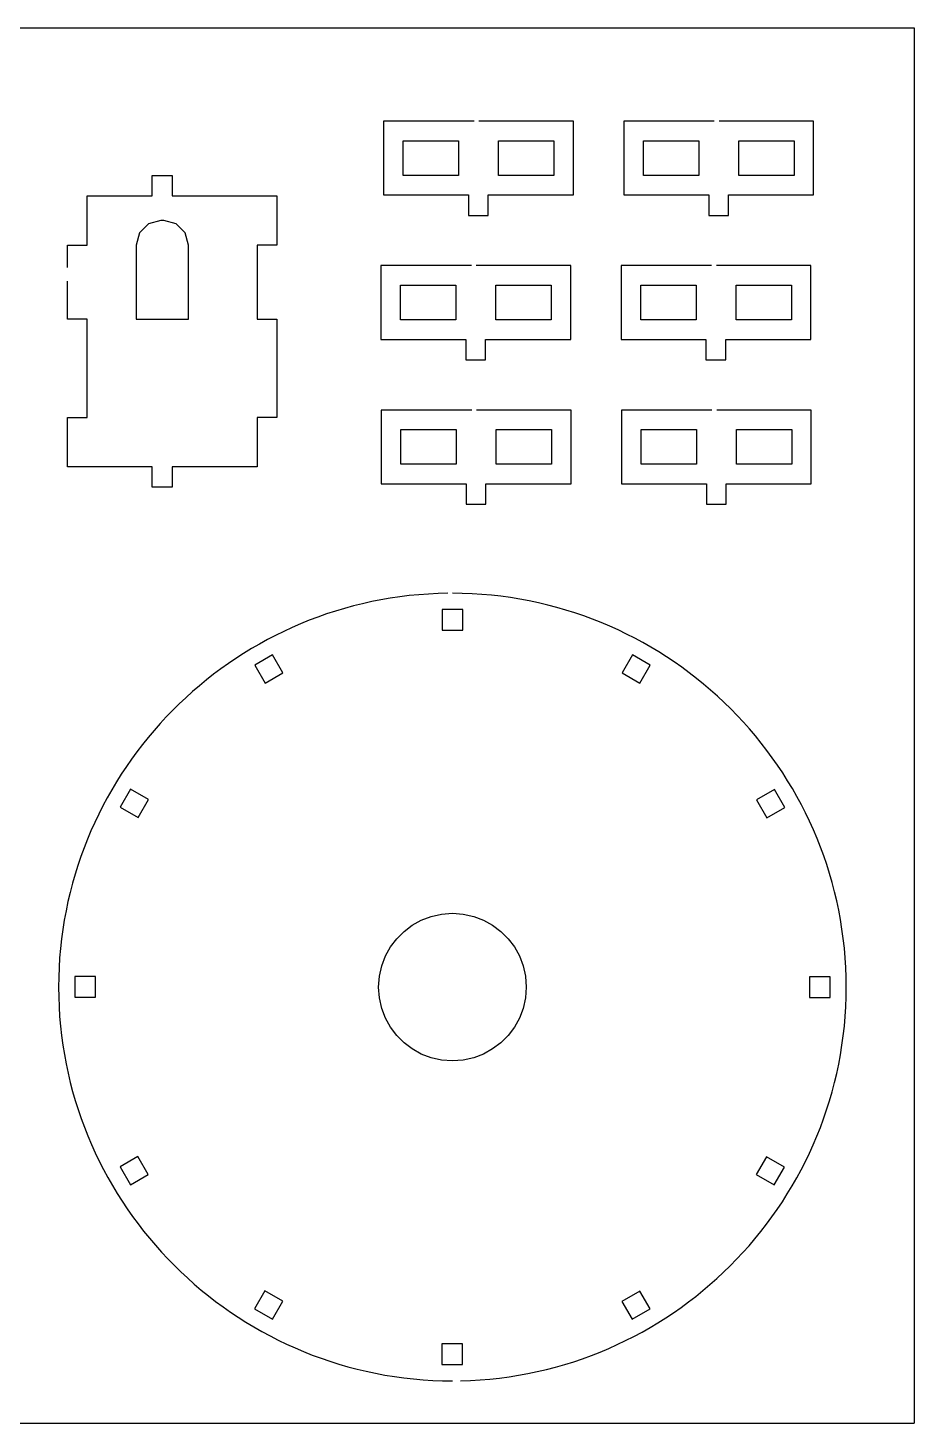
# Model space of a CAD drawing. Extents: x 302 to 619, y 367 to 617.
# Drawn here: x 460.4 to 619.2, y 366.9 to 616.9 of the extents above; entities that cross this region are included whole.
import ezdxf

# ---------------------------------------------------------------- set-up
doc = ezdxf.new("R2010")
doc.units = 0
doc.linetypes.add('AUSGEZOGEN', pattern=[0])
for name, color, linetype in [('01_DREHEN', 7, 'AUSGEZOGEN'), ('02_MITTEL', 2, 'AUSGEZOGEN'), ('03_DUENN', 1, 'AUSGEZOGEN')]:
    doc.layers.add(name, color=color, linetype=linetype)

msp = doc.modelspace()

# ---------------------------------------------------------------- linework, layer by layer
at = {"layer": '01_DREHEN'}
for p, q in [((540.365334, 600.174233), (524.155318, 600.174233)), ((524.155318, 600.174233), (524.155318, 586.944238)), ((558.161715, 600.174233), (541.21664, 600.174233)), ((558.161715, 586.944238), (558.161715, 600.174233)), ((583.408887, 600.174233), (567.19887, 600.174233)), ((567.19887, 600.174233), (567.19887, 586.944238)), ((601.205268, 600.174233), (584.260193, 600.174233)), ((601.205268, 586.944238), (601.205268, 600.174233)), ((482.718954, 586.764893), (482.718954, 590.424054)), ((482.718954, 590.424054), (486.274211, 590.424054)), ((486.274211, 590.424054), (486.274211, 586.764893)), ((471.041449, 577.944888), (471.041449, 586.764893)), ((471.041449, 586.764893), (482.718954, 586.764893)), ((486.274211, 586.764893), (505.046951, 586.764893)), ((505.046951, 586.764893), (505.046951, 577.944888)), ((524.155318, 586.944238), (539.361711, 586.944238)), ((539.361711, 586.944238), (539.361711, 583.285076)), ((542.916968, 583.285076), (542.916968, 586.944238)), ((542.916968, 586.944238), (558.161715, 586.944238)), ((567.19887, 586.944238), (582.405241, 586.944238)), ((582.405241, 586.944238), (582.405241, 583.285076)), ((585.960499, 583.285076), (585.960499, 586.944238)), ((585.960499, 586.944238), (601.205268, 586.944238)), ((539.361711, 583.285076), (542.916968, 583.285076)), ((582.405241, 583.285076), (585.960499, 583.285076)), ((467.513456, 573.928693), (467.513456, 577.944888)), ((467.513456, 577.944888), (471.041449, 577.944888)), ((505.046951, 577.944888), (501.518958, 577.944888)), ((501.518958, 577.944888), (501.518958, 564.714892)), ((539.880029, 574.295303), (523.670012, 574.295303)), ((523.670012, 574.295303), (523.670012, 561.065284)), ((557.67641, 574.295303), (540.731336, 574.295303)), ((557.67641, 561.065284), (557.67641, 574.295303)), ((582.923581, 574.295303), (566.713565, 574.295303)), ((566.713565, 574.295303), (566.713565, 561.065284)), ((600.71994, 574.295303), (583.774888, 574.295303)), ((600.71994, 561.065284), (600.71994, 574.295303)), ((467.513456, 564.714892), (467.513456, 571.524806)), ((471.041449, 564.714892), (467.513456, 564.714892)), ((471.041449, 547.074882), (471.041449, 564.714892)), ((501.518958, 564.714892), (505.046951, 564.714892)), ((505.046951, 564.714892), (505.046951, 562.509784)), ((505.046951, 562.509784), (505.046951, 560.304699)), ((505.046951, 560.304699), (505.046951, 558.099636)), ((523.670012, 561.065284), (538.876406, 561.065284)), ((538.876406, 561.065284), (538.876406, 557.406146)), ((542.431663, 557.406146), (542.431663, 561.065284)), ((542.431663, 561.065284), (557.67641, 561.065284)), ((566.713565, 561.065284), (581.919936, 561.065284)), ((581.919936, 561.065284), (581.919936, 557.406146)), ((585.475193, 557.406146), (585.475193, 561.065284)), ((585.475193, 561.065284), (600.71994, 561.065284)), ((505.046951, 558.099636), (505.046951, 555.894596)), ((505.046951, 555.894596), (505.046951, 553.689601)), ((538.876406, 557.406146), (542.431663, 557.406146)), ((581.919936, 557.406146), (585.475193, 557.406146)), ((505.046951, 553.689601), (505.046951, 551.484649)), ((505.046951, 551.484649), (505.046951, 549.279744)), ((505.046951, 549.279744), (505.046951, 547.074882)), ((539.942922, 548.41635), (523.732928, 548.41635)), ((523.732928, 548.41635), (523.732928, 535.186354)), ((557.739304, 548.41635), (540.794229, 548.41635)), ((557.739304, 535.186354), (557.739304, 548.41635)), ((582.986475, 548.41635), (566.776459, 548.41635)), ((566.776459, 548.41635), (566.776459, 535.186354)), ((600.782856, 548.41635), (583.837781, 548.41635)), ((600.782856, 535.186354), (600.782856, 548.41635)), ((467.513456, 538.2549), (467.513456, 547.074882)), ((467.513456, 547.074882), (471.041449, 547.074882)), ((505.046951, 547.074882), (501.518958, 547.074882)), ((501.518958, 547.074882), (501.519831, 538.2549)), ((482.719828, 538.2549), (467.513456, 538.2549)), ((482.719828, 534.595738), (482.719828, 538.2549)), ((501.519831, 538.2549), (486.275085, 538.2549)), ((486.275085, 538.2549), (486.275085, 534.595738)), ((523.732928, 535.186354), (538.9393, 535.186354)), ((538.9393, 535.186354), (538.9393, 531.527192)), ((542.494557, 531.527192), (542.494557, 535.186354)), ((542.494557, 535.186354), (557.739304, 535.186354)), ((566.776459, 535.186354), (581.982853, 535.186354)), ((581.982853, 535.186354), (581.982853, 531.527192)), ((585.538087, 531.527192), (585.538087, 535.186354)), ((585.538087, 535.186354), (600.782856, 535.186354)), ((486.275085, 534.595738), (482.719828, 534.595738)), ((538.9393, 531.527192), (542.494557, 531.527192)), ((581.982853, 531.527192), (585.538087, 531.527192)), ((528.752829, 515.152115), (527.05342, 514.944351)), ((530.464224, 515.319061), (528.752829, 515.152115)), ((532.187067, 515.444696), (530.464224, 515.319061)), ((533.920886, 515.528527), (532.187067, 515.444696)), ((535.665168, 515.570062), (533.920886, 515.528527)), ((538.251326, 515.55308), (536.489837, 515.574834)), ((540.002417, 515.488179), (538.251326, 515.55308)), ((541.742645, 515.380669), (540.002417, 515.488179)), ((543.471446, 515.231018), (541.742645, 515.380669)), ((545.188308, 515.039743), (543.471446, 515.231018)), ((546.89278, 514.807381), (545.188308, 515.039743)), ((517.136463, 512.869068), (515.534886, 512.389738)), ((518.753519, 513.31112), (517.136463, 512.869068)), ((520.385541, 513.715357), (518.753519, 513.31112)), ((522.032056, 514.081306), (520.385541, 513.715357)), ((523.69253, 514.408454), (522.032056, 514.081306)), ((525.366489, 514.696308), (523.69253, 514.408454)), ((527.05342, 514.944351), (525.366489, 514.696308)), ((548.584281, 514.534425), (546.89278, 514.807381)), ((550.26234, 514.221413), (548.584281, 514.534425)), ((551.92642, 513.868816), (550.26234, 514.221413)), ((553.576028, 513.47717), (551.92642, 513.868816)), ((555.210648, 513.046991), (553.576028, 513.47717)), ((556.829766, 512.578773), (555.210648, 513.046991)), ((558.432865, 512.073052), (556.829766, 512.578773)), ((509.293443, 510.109469), (507.776774, 509.451185)), ((510.82808, 510.732984), (509.293443, 510.109469)), ((512.380191, 511.321191), (510.82808, 510.732984)), ((513.949305, 511.873622), (512.380191, 511.321191)), ((515.534886, 512.389738), (513.949305, 511.873622)), ((560.019454, 511.530322), (558.432865, 512.073052)), ((561.588971, 510.951097), (560.019454, 511.530322)), ((563.14097, 510.335894), (561.588971, 510.951097)), ((564.67489, 509.685205), (563.14097, 510.335894)), ((504.799442, 508.032236), (503.339742, 507.27258)), ((506.278609, 508.758602), (504.799442, 508.032236)), ((507.776774, 509.451185), (506.278609, 508.758602)), ((566.190238, 508.999589), (564.67489, 509.685205)), ((567.686521, 508.279518), (566.190238, 508.999589)), ((569.163179, 507.525508), (567.686521, 508.279518)), ((570.619742, 506.738072), (569.163179, 507.525508)), ((500.480832, 505.655434), (499.082628, 504.79893)), ((501.900049, 506.480148), (500.480832, 505.655434)), ((503.339742, 507.27258), (501.900049, 506.480148)), ((572.055672, 505.917748), (570.619742, 506.738072)), ((573.470475, 505.065008), (572.055672, 505.917748)), ((574.863639, 504.180389), (573.470475, 505.065008)), ((496.351167, 502.992592), (495.018939, 502.043744)), ((497.705909, 503.911152), (496.351167, 502.992592)), ((499.082628, 504.79893), (497.705909, 503.911152)), ((576.234623, 503.264405), (574.863639, 504.180389)), ((577.582957, 502.317551), (576.234623, 503.264405)), ((492.423978, 500.057243), (491.162252, 499.020553)), ((493.70972, 501.065123), (492.423978, 500.057243)), ((495.018939, 502.043744), (493.70972, 501.065123)), ((578.908106, 501.340341), (577.582957, 502.317551)), ((580.209574, 500.333313), (578.908106, 501.340341)), ((581.486802, 499.29696), (580.209574, 500.333313)), ((489.925014, 497.955614), (488.712775, 496.862895)), ((491.162252, 499.020553), (489.925014, 497.955614)), ((582.739343, 498.231773), (581.486802, 499.29696)), ((583.966635, 497.138293), (582.739343, 498.231773)), ((487.526054, 495.742911), (486.365321, 494.596157)), ((488.712775, 496.862895), (487.526054, 495.742911)), ((585.16821, 496.017033), (583.966635, 497.138293)), ((586.343505, 494.868486), (585.16821, 496.017033)), ((485.231111, 493.423124), (484.123898, 492.224328)), ((486.365321, 494.596157), (485.231111, 493.423124)), ((587.492052, 493.69319), (586.343505, 494.868486)), ((588.613312, 492.491638), (587.492052, 493.69319)), ((483.044195, 491.000262), (481.992495, 489.75144)), ((484.123898, 492.224328), (483.044195, 491.000262)), ((589.706793, 491.264324), (588.613312, 492.491638)), ((590.771979, 490.011805), (589.706793, 491.264324)), ((591.808332, 488.734554), (590.771979, 490.011805)), ((480.969314, 488.478333), (479.975146, 487.18148)), ((481.992495, 489.75144), (480.969314, 488.478333)), ((592.815361, 487.433086), (591.808332, 488.734554)), ((479.010481, 485.861372), (478.075814, 484.518482)), ((479.975146, 487.18148), (479.010481, 485.861372)), ((593.792571, 486.107938), (592.815361, 487.433086)), ((594.739426, 484.759626), (593.792571, 486.107938)), ((477.171682, 483.153345), (476.298577, 481.766433)), ((478.075814, 484.518482), (477.171682, 483.153345)), ((595.655408, 483.388619), (594.739426, 484.759626)), ((596.540028, 481.995456), (595.655408, 483.388619)), ((475.456971, 480.358282), (474.647379, 478.929364)), ((476.298577, 481.766433), (475.456971, 480.358282)), ((597.392768, 480.580652), (596.540028, 481.995456)), ((598.213092, 479.144722), (597.392768, 480.580652)), ((474.647379, 478.929364), (473.870315, 477.480194)), ((599.000527, 477.688159), (598.213092, 479.144722)), ((599.754516, 476.211501), (599.000527, 477.688159)), ((473.126274, 476.011265), (472.415746, 474.523069)), ((473.870315, 477.480194), (473.126274, 476.011265)), ((600.47461, 474.715218), (599.754516, 476.211501)), ((471.739249, 473.016145), (471.097274, 471.490962)), ((472.415746, 474.523069), (471.739249, 473.016145)), ((601.160224, 473.19987), (600.47461, 474.715218)), ((601.810892, 471.66595), (601.160224, 473.19987)), ((471.097274, 471.490962), (470.490338, 469.948036)), ((602.426117, 470.113974), (601.810892, 471.66595)), ((603.005342, 468.544434), (602.426117, 470.113974)), ((469.918909, 468.387838), (469.383505, 466.810927)), ((470.490338, 469.948036), (469.918909, 468.387838)), ((603.548072, 466.957846), (603.005342, 468.544434)), ((468.88464, 465.217752), (468.422806, 463.608828)), ((469.383505, 466.810927), (468.88464, 465.217752)), ((604.053793, 465.354745), (603.548072, 466.957846)), ((604.522011, 463.735628), (604.053793, 465.354745)), ((468.422806, 463.608828), (467.998497, 461.984648)), ((604.95219, 462.101008), (604.522011, 463.735628)), ((467.612205, 460.345748), (467.264469, 458.692601)), ((467.998497, 461.984648), (467.612205, 460.345748)), ((605.343835, 460.4514), (604.95219, 462.101008)), ((605.696411, 458.78732), (605.343835, 460.4514)), ((467.264469, 458.692601), (466.955759, 457.025698)), ((606.009445, 457.109261), (605.696411, 458.78732)), ((466.686589, 455.345578), (466.457453, 453.652711)), ((466.955759, 457.025698), (466.686589, 455.345578)), ((606.2824, 455.417759), (606.009445, 457.109261)), ((606.514762, 453.71331), (606.2824, 455.417759)), ((466.457453, 453.652711), (466.268844, 451.947589)), ((606.706015, 451.996427), (606.514762, 453.71331)), ((466.121276, 450.23075), (466.015266, 448.502687)), ((466.268844, 451.947589), (466.121276, 450.23075)), ((606.855666, 450.267625), (606.706015, 451.996427)), ((606.9632, 448.52742), (606.855666, 450.267625)), ((466.015266, 448.502687), (465.951284, 446.763872)), ((607.028101, 446.776305), (606.9632, 448.52742)), ((465.951284, 446.763872), (465.929845, 445.014818)), ((465.929845, 445.014818), (465.951575, 443.253331)), ((607.027989, 443.248917), (607.049831, 445.014818)), ((607.049831, 445.014818), (607.028101, 446.776305)), ((465.951575, 443.253331), (466.016476, 441.502238)), ((606.962774, 441.493434), (607.027989, 443.248917)), ((466.016476, 441.502238), (466.12401, 439.762034)), ((606.854703, 439.748905), (606.962774, 441.493434)), ((466.12401, 439.762034), (466.27366, 438.033232)), ((466.27366, 438.033232), (466.464913, 436.316348)), ((606.512074, 436.294774), (606.70429, 438.015847)), ((606.70429, 438.015847), (606.854703, 439.748905)), ((466.464913, 436.316348), (466.697275, 434.611899)), ((606.27857, 434.586203), (606.512074, 436.294774)), ((466.697275, 434.611899), (466.970231, 432.920398)), ((466.970231, 432.920398), (467.283265, 431.242338)), ((605.68969, 431.208622), (606.00427, 432.890647)), ((606.00427, 432.890647), (606.27857, 434.586203)), ((467.283265, 431.242338), (467.635863, 429.578236)), ((605.335367, 429.540644), (605.68969, 431.208622)), ((467.635863, 429.578236), (468.027486, 427.928628)), ((468.027486, 427.928628), (468.457687, 426.294007)), ((604.509511, 426.248911), (604.941795, 427.887228)), ((604.941795, 427.887228), (605.335367, 429.540644)), ((468.457687, 426.294007), (468.925883, 424.67489)), ((604.039029, 424.626164), (604.509511, 426.248911)), ((468.925883, 424.67489), (469.431626, 423.071791)), ((469.431626, 423.071791), (469.974356, 421.485224)), ((602.985492, 421.429531), (603.530844, 423.019525)), ((603.530844, 423.019525), (604.039029, 424.626164)), ((469.974356, 421.485224), (470.55358, 419.915684)), ((602.403468, 419.856675), (602.985492, 421.429531)), ((470.55358, 419.915684), (471.168784, 418.363685)), ((471.168784, 418.363685), (471.819451, 416.829766)), ((601.131527, 416.764439), (601.785307, 418.301472)), ((601.785307, 418.301472), (602.403468, 419.856675)), ((471.819451, 416.829766), (472.505088, 415.314418)), ((472.505088, 415.314418), (473.225159, 413.818157)), ((599.719142, 413.746961), (600.442641, 415.246112)), ((600.442641, 415.246112), (601.131527, 416.764439)), ((473.225159, 413.818157), (473.979171, 412.341477)), ((598.961569, 412.26757), (599.719142, 413.746961)), ((473.979171, 412.341477), (474.766584, 410.884936)), ((474.766584, 410.884936), (475.58693, 409.448984)), ((597.34626, 409.369969), (598.170437, 410.808386)), ((598.170437, 410.808386), (598.961569, 412.26757)), ((475.58693, 409.448984), (476.439648, 408.03418)), ((476.439648, 408.03418), (477.324267, 406.641039)), ((595.600813, 406.557455), (596.489554, 407.952813)), ((596.489554, 407.952813), (597.34626, 409.369969)), ((477.324267, 406.641039), (478.240273, 405.270033)), ((478.240273, 405.270033), (479.187105, 403.921698)), ((593.729373, 403.834125), (594.680595, 405.184387)), ((594.680595, 405.184387), (595.600813, 406.557455)), ((479.187105, 403.921698), (480.164315, 402.59655)), ((480.164315, 402.59655), (481.171343, 401.295104)), ((591.736061, 401.204149), (592.747682, 402.507207)), ((592.747682, 402.507207), (593.729373, 403.834125)), ((481.171343, 401.295104), (482.207719, 400.017853)), ((482.207719, 400.017853), (483.272882, 398.765313)), ((590.69498, 399.925442), (591.736061, 401.204149)), ((483.272882, 398.765313), (484.366363, 397.53802)), ((484.366363, 397.53802), (485.487623, 396.336468)), ((588.526591, 397.443189), (589.625001, 398.671624)), ((589.625001, 398.671624), (590.69498, 399.925442)), ((485.487623, 396.336468), (486.63617, 395.16115)), ((486.63617, 395.16115), (487.811465, 394.012604)), ((585.066143, 393.915443), (586.246658, 395.064594)), ((586.246658, 395.064594), (587.400313, 396.240674)), ((587.400313, 396.240674), (588.526591, 397.443189)), ((487.811465, 394.012604), (489.01304, 392.891344)), ((489.01304, 392.891344), (490.240333, 391.797863)), ((582.62659, 391.70003), (583.859282, 392.793756)), ((583.859282, 392.793756), (585.066143, 393.915443)), ((490.240333, 391.797863), (491.492873, 390.732699)), ((491.492873, 390.732699), (492.770124, 389.696323)), ((580.085798, 389.598602), (581.368583, 390.634822)), ((581.368583, 390.634822), (582.62659, 391.70003)), ((492.770124, 389.696323), (494.07157, 388.689295)), ((494.07157, 388.689295), (495.396717, 387.712107)), ((495.396717, 387.712107), (496.745053, 386.765253)), ((576.093821, 386.669145), (577.447914, 387.61526)), ((577.447914, 387.61526), (578.77873, 388.59191)), ((578.77873, 388.59191), (580.085798, 389.598602)), ((496.745053, 386.765253), (498.116059, 385.849247)), ((498.116059, 385.849247), (499.509199, 384.96465)), ((573.318002, 384.87067), (574.717012, 385.754125)), ((574.717012, 385.754125), (576.093821, 386.669145)), ((499.509199, 384.96465), (500.924004, 384.11191)), ((500.924004, 384.11191), (502.359934, 383.291565)), ((502.359934, 383.291565), (503.816497, 382.50415)), ((503.816497, 382.50415), (505.293177, 381.75014)), ((568.992806, 382.41501), (570.455373, 383.200609)), ((570.455373, 383.200609), (571.897284, 384.01932)), ((571.897284, 384.01932), (573.318002, 384.87067)), ((505.293177, 381.75014), (506.789437, 381.030069)), ((506.789437, 381.030069), (508.304786, 380.344431)), ((508.304786, 380.344431), (509.838705, 379.693764)), ((562.946133, 379.614279), (564.486237, 380.26219)), ((564.486237, 380.26219), (566.0077, 380.945274)), ((566.0077, 380.945274), (567.510076, 381.66306)), ((567.510076, 381.66306), (568.992806, 382.41501)), ((509.838705, 379.693764), (511.390704, 379.078561)), ((511.390704, 379.078561), (512.960245, 378.499337)), ((512.960245, 378.499337), (514.546811, 377.956606)), ((514.546811, 377.956606), (516.14991, 377.450863)), ((556.610084, 377.384954), (558.219411, 377.886911)), ((558.219411, 377.886911), (559.812228, 378.426125)), ((559.812228, 378.426125), (561.387973, 379.002101)), ((561.387973, 379.002101), (562.946133, 379.614279)), ((516.14991, 377.450863), (517.769028, 376.982667)), ((517.769028, 376.982667), (519.403648, 376.552488)), ((519.403648, 376.552488), (521.053256, 376.160843)), ((521.053256, 376.160843), (522.717358, 375.808245)), ((522.717358, 375.808245), (524.395395, 375.49521)), ((524.395395, 375.49521), (526.086918, 375.222255)), ((526.086918, 375.222255), (527.791368, 374.989893)), ((544.924851, 374.957857), (546.635551, 375.184551)), ((546.635551, 375.184551), (548.333302, 375.452108)), ((548.333302, 375.452108), (550.017612, 375.760034)), ((550.017612, 375.760034), (551.687965, 376.107793)), ((551.687965, 376.107793), (553.343823, 376.494868)), ((553.343823, 376.494868), (554.984716, 376.920768)), ((554.984716, 376.920768), (556.610084, 377.384954)), ((527.791368, 374.989893), (529.508252, 374.79864)), ((529.508252, 374.79864), (531.237053, 374.64899)), ((531.237053, 374.64899), (532.977258, 374.541456)), ((532.977258, 374.541456), (534.72835, 374.476578)), ((534.72835, 374.476578), (536.489837, 374.454824)), ((537.963136, 374.470081), (539.720389, 374.528149)), ((539.720389, 374.528149), (541.466754, 374.629118)), ((541.466754, 374.629118), (543.201761, 374.772541)), ((543.201761, 374.772541), (544.924851, 374.957857))]:
    msp.add_line(p, q, dxfattribs=at)
at = {"layer": '02_MITTEL'}
for p, q in [((301.680041, 616.885267), (619.200041, 616.885267)), ((619.200041, 616.885267), (619.200041, 366.885267)), ((301.680041, 366.885267), (619.200041, 366.885267))]:
    msp.add_line(p, q, dxfattribs=at)
at = {"layer": '03_DUENN'}
for p, q in [((527.682101, 596.655761), (537.589605, 596.655761)), ((527.682101, 590.458385), (527.682101, 596.655761)), ((537.589605, 596.655761), (537.589605, 590.458385)), ((544.756193, 596.655761), (554.663697, 596.655761)), ((544.756193, 590.458385), (544.756193, 596.655761)), ((554.663697, 596.655761), (554.663697, 590.458385)), ((570.725631, 596.655761), (580.633135, 596.655761)), ((570.725631, 590.458385), (570.725631, 596.655761)), ((580.633135, 596.655761), (580.633135, 590.458385)), ((587.799746, 596.655761), (597.70725, 596.655761)), ((587.799746, 590.458385), (587.799746, 596.655761)), ((597.70725, 596.655761), (597.70725, 590.458385)), ((537.589605, 590.458385), (527.682101, 590.458385)), ((554.663697, 590.458385), (544.756193, 590.458385)), ((580.633135, 590.458385), (570.725631, 590.458385)), ((597.70725, 590.458385), (587.799746, 590.458385)), ((480.449438, 580.166103), (479.845033, 577.944888)), ((482.033831, 581.750496), (480.449438, 580.166103)), ((484.255047, 582.354901), (482.033831, 581.750496)), ((484.787942, 582.354901), (484.255047, 582.354901)), ((487.009157, 581.750564), (484.787942, 582.354901)), ((488.593551, 580.166215), (487.009157, 581.750564)), ((489.197955, 577.944888), (488.593551, 580.166215)), ((479.845033, 577.944888), (479.845033, 564.714892)), ((489.197955, 564.714892), (489.197955, 577.944888)), ((527.196773, 570.776809), (537.104299, 570.776809)), ((527.196773, 564.579454), (527.196773, 570.776809)), ((537.104299, 570.776809), (537.104299, 564.579454)), ((544.270888, 570.776809), (554.178392, 570.776809)), ((544.270888, 564.579454), (544.270888, 570.776809)), ((554.178392, 570.776809), (554.178392, 564.579454)), ((570.240326, 570.776809), (580.14783, 570.776809)), ((570.240326, 564.579454), (570.240326, 570.776809)), ((580.14783, 570.776809), (580.14783, 564.579454)), ((587.314441, 570.776809), (597.221944, 570.776809)), ((587.314441, 564.579454), (587.314441, 570.776809)), ((597.221944, 570.776809), (597.221944, 564.579454)), ((479.845033, 564.714892), (489.197955, 564.714892)), ((537.104299, 564.579454), (527.196773, 564.579454)), ((554.178392, 564.579454), (544.270888, 564.579454)), ((580.14783, 564.579454), (570.240326, 564.579454)), ((597.221944, 564.579454), (587.314441, 564.579454)), ((527.259689, 544.897878), (537.167193, 544.897878)), ((527.259689, 538.700502), (527.259689, 544.897878)), ((537.167193, 544.897878), (537.167193, 538.700502)), ((544.333782, 544.897878), (554.241308, 544.897878)), ((544.333782, 538.700502), (544.333782, 544.897878)), ((554.241308, 544.897878), (554.241308, 538.700502)), ((570.30322, 544.897878), (580.210723, 544.897878)), ((570.30322, 538.700502), (570.30322, 544.897878)), ((580.210723, 544.897878), (580.210723, 538.700502)), ((587.377335, 544.897878), (597.284838, 544.897878)), ((587.377335, 538.700502), (587.377335, 544.897878)), ((597.284838, 544.897878), (597.284838, 538.700502)), ((537.167193, 538.700502), (527.259689, 538.700502)), ((554.241308, 538.700502), (544.333782, 538.700502)), ((580.210723, 538.700502), (570.30322, 538.700502)), ((597.284838, 538.700502), (587.377335, 538.700502)), ((538.365938, 512.675419), (534.661545, 512.675419)), ((534.661545, 512.675419), (534.661545, 508.971026)), ((538.365938, 508.971026), (538.365938, 512.675419)), ((534.661545, 508.971026), (538.365938, 508.971026)), ((504.284491, 504.550976), (501.076387, 502.69878)), ((501.076387, 502.69878), (502.928584, 499.490676)), ((506.136688, 501.342872), (504.284491, 504.550976)), ((568.735398, 504.522838), (566.883201, 501.314735)), ((571.943501, 502.670641), (568.735398, 504.522838)), ((570.091305, 499.462538), (571.943501, 502.670641)), ((502.928584, 499.490676), (506.136688, 501.342872)), ((566.883201, 501.314735), (570.091305, 499.462538)), ((478.831393, 480.474306), (476.979175, 477.266202)), ((482.039474, 478.62211), (478.831393, 480.474306)), ((594.167974, 480.425625), (590.959871, 478.573428)), ((596.020171, 477.217521), (594.167974, 480.425625)), ((480.187278, 475.414007), (482.039474, 478.62211)), ((590.959871, 478.573428), (592.812068, 475.365325)), ((476.979175, 477.266202), (480.187278, 475.414007)), ((592.812068, 475.365325), (596.020171, 477.217521)), ((530.920994, 457.011988), (532.676075, 457.683064)), ((532.676075, 457.683064), (534.539271, 458.100921)), ((534.539271, 458.100921), (536.489837, 458.244814)), ((536.489837, 458.244814), (538.440405, 458.100921)), ((538.440405, 458.100921), (540.303601, 457.683064)), ((540.303601, 457.683064), (542.058703, 457.011988)), ((527.818028, 454.993025), (529.29473, 456.108394)), ((529.29473, 456.108394), (530.920994, 457.011988)), ((542.058703, 457.011988), (543.684968, 456.108394)), ((543.684968, 456.108394), (545.161648, 454.993025)), ((525.396285, 452.209947), (526.51163, 453.686628)), ((526.51163, 453.686628), (527.818028, 454.993025)), ((545.161648, 454.993025), (546.468045, 453.686628)), ((546.468045, 453.686628), (547.583413, 452.209947)), ((523.821592, 448.828581), (524.49269, 450.583683)), ((524.49269, 450.583683), (525.396285, 452.209947)), ((547.583413, 452.209947), (548.486985, 450.583683)), ((548.486985, 450.583683), (549.158084, 448.828581)), ((523.403735, 446.965385), (523.821592, 448.828581)), ((549.158084, 448.828581), (549.575941, 446.965385)), ((472.530987, 446.896742), (468.826594, 446.896742)), ((468.826594, 446.896742), (468.826594, 443.19235)), ((472.530987, 443.19235), (472.530987, 446.896742)), ((523.259842, 445.014818), (523.403735, 446.965385)), ((523.403735, 443.064251), (523.259842, 445.014818)), ((549.575941, 446.965385), (549.719834, 445.014818)), ((549.719834, 445.014818), (549.575941, 443.064251)), ((600.440221, 446.840467), (600.440221, 443.136074)), ((604.144613, 446.840467), (600.440221, 446.840467)), ((604.144613, 443.136074), (604.144613, 446.840467)), ((468.826594, 443.19235), (472.530987, 443.19235)), ((523.821592, 441.201055), (523.403735, 443.064251)), ((549.575941, 443.064251), (549.158084, 441.201055)), ((600.440221, 443.136074), (604.144613, 443.136074)), ((524.49269, 439.445975), (523.821592, 441.201055)), ((549.158084, 441.201055), (548.486985, 439.445975)), ((525.396285, 437.819711), (524.49269, 439.445975)), ((526.51163, 436.343007), (525.396285, 437.819711)), ((547.583413, 437.819711), (546.468045, 436.343007)), ((548.486985, 439.445975), (547.583413, 437.819711)), ((527.818028, 435.036611), (526.51163, 436.343007)), ((529.29473, 433.921265), (527.818028, 435.036611)), ((545.161648, 435.036611), (543.684968, 433.921265)), ((546.468045, 436.343007), (545.161648, 435.036611)), ((530.920994, 433.017671), (529.29473, 433.921265)), ((532.676075, 432.346572), (530.920994, 433.017671)), ((542.058703, 433.017671), (540.303601, 432.346572)), ((543.684968, 433.921265), (542.058703, 433.017671)), ((534.539271, 431.928716), (532.676075, 432.346572)), ((536.489837, 431.784822), (534.539271, 431.928716)), ((538.440405, 431.928716), (536.489837, 431.784822)), ((540.303601, 432.346572), (538.440405, 431.928716)), ((480.15914, 414.667492), (476.951059, 412.815296)), ((476.951059, 412.815296), (478.803255, 409.607193)), ((482.011336, 411.459389), (480.15914, 414.667492)), ((592.783929, 414.618811), (590.931734, 411.410707)), ((595.992033, 412.766615), (592.783929, 414.618811)), ((594.139837, 409.558512), (595.992033, 412.766615)), ((478.803255, 409.607193), (482.011336, 411.459389)), ((590.931734, 411.410707), (594.139837, 409.558512)), ((502.879903, 390.570279), (501.027706, 387.362198)), ((506.088006, 388.718083), (502.879903, 390.570279)), ((570.042623, 390.542141), (566.83452, 388.689944)), ((571.89482, 387.33406), (570.042623, 390.542141)), ((504.23581, 385.509979), (506.088006, 388.718083)), ((566.83452, 388.689944), (568.686717, 385.481841)), ((501.027706, 387.362198), (504.23581, 385.509979)), ((568.686717, 385.481841), (571.89482, 387.33406)), ((538.309662, 381.061791), (534.60527, 381.061791)), ((534.60527, 381.061791), (534.60527, 377.357399)), ((538.309662, 377.357399), (538.309662, 381.061791)), ((534.60527, 377.357399), (538.309662, 377.357399))]:
    msp.add_line(p, q, dxfattribs=at)

doc.saveas('drawing.dxf')
